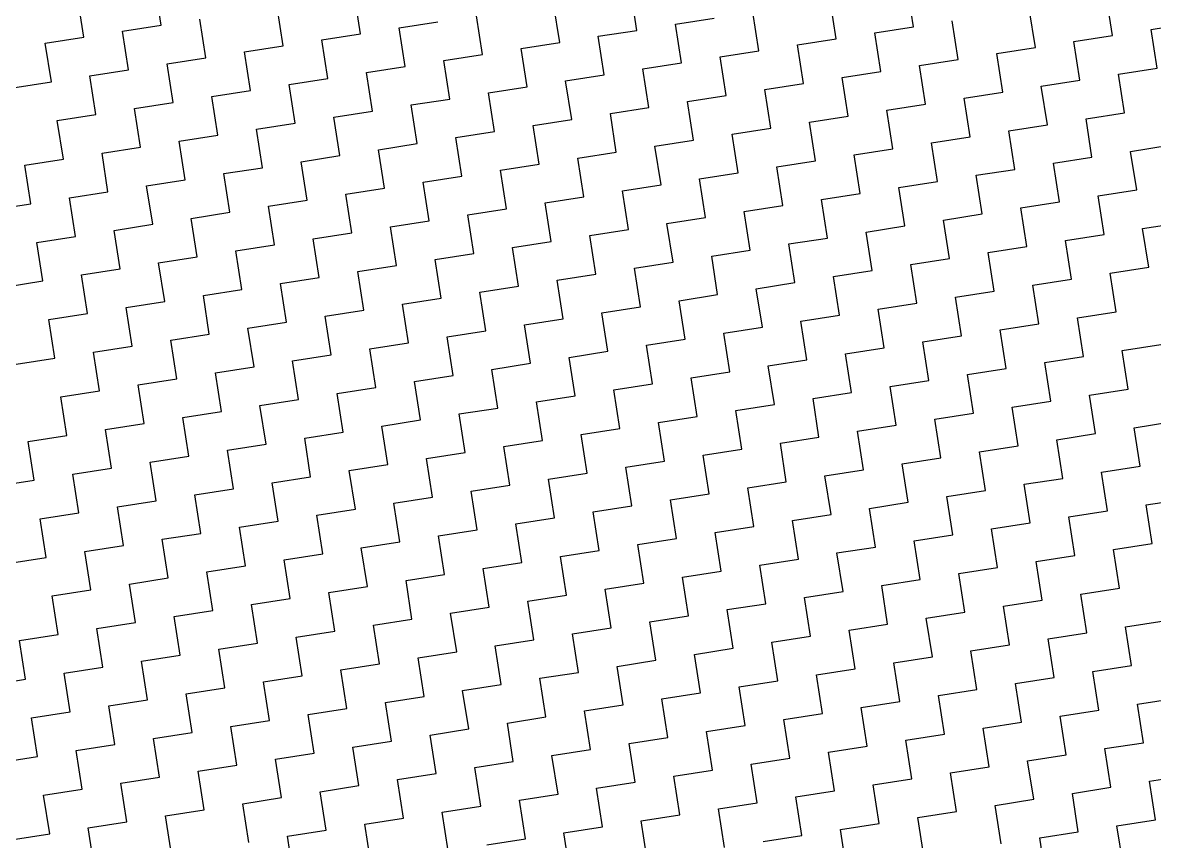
# Model space of a CAD drawing. Header units: metres. Extents: x 288492 to 290465, y 1999120 to 2001541.
# Drawn here: x 289781.5 to 289925, y 1999909.5 to 2000013.4 of the extents above; entities that cross this region are included whole.
import ezdxf

# ---------------------------------------------------------------- set-up
doc = ezdxf.new("R2010")
doc.units = ezdxf.units.M
doc.header["$MEASUREMENT"] = 0
doc.layers.add('POLY_HATCH', color=12, linetype='Continuous')

# ---------------------------------------------------------------- blocks, each defined once
blk = doc.blocks.new('25')
at = {"layer": 'POLY_HATCH', "linetype": 'Continuous'}
for p, q in [((289814.63, 1999982.59), (289813.86, 1999987.65)), ((289804.52, 1999981.06), (289803.75, 1999986.12)), ((289840.68, 1999981.37), (289839.91, 1999986.43)), ((289876.84, 1999981.68), (289876.07, 1999986.74)), ((289913, 1999982), (289912.23, 1999987.05)), ((289830.56, 1999979.84), (289829.8, 1999984.9)), ((289866.73, 1999980.15), (289865.96, 1999985.21)), ((289902.89, 1999980.46), (289902.12, 1999985.52)), ((289939.05, 1999980.77), (289938.28, 1999985.83)), ((289820.45, 1999978.3), (289819.68, 1999983.36)), ((289856.61, 1999978.62), (289855.85, 1999983.67)), ((289881.9, 1999982.45), (289886.95, 1999983.22)), ((289892.78, 1999978.93), (289892.01, 1999983.98)), ((289928.94, 1999979.24), (289928.17, 1999984.3)), ((289809.57, 1999981.83), (289814.63, 1999982.59)), ((289810.34, 1999976.77), (289809.57, 1999981.83)), ((289845.73, 1999982.14), (289850.79, 1999982.91)), ((289846.5, 1999977.08), (289845.73, 1999982.14)), ((289871.78, 1999980.92), (289876.84, 1999981.68)), ((289882.66, 1999977.39), (289881.9, 1999982.45)), ((289907.94, 1999981.23), (289913, 1999982)), ((289918.82, 1999977.71), (289918.06, 1999982.76)), ((289944.11, 1999981.54), (289949.16, 1999982.31)), ((289799.46, 1999980.29), (289804.52, 1999981.06)), ((289800.23, 1999975.24), (289799.46, 1999980.29)), ((289835.62, 1999980.61), (289840.68, 1999981.37)), ((289836.39, 1999975.55), (289835.62, 1999980.61)), ((289861.67, 1999979.38), (289866.73, 1999980.15)), ((289872.55, 1999975.86), (289871.78, 1999980.92)), ((289897.83, 1999979.7), (289902.89, 1999980.46)), ((289908.71, 1999976.17), (289907.94, 1999981.23)), ((289933.99, 1999980.01), (289939.05, 1999980.77)), ((289944.87, 1999976.48), (289944.11, 1999981.54)), ((289825.51, 1999979.07), (289830.56, 1999979.84)), ((289826.27, 1999974.02), (289825.51, 1999979.07)), ((289862.44, 1999974.33), (289861.67, 1999979.38)), ((289887.72, 1999978.16), (289892.78, 1999978.93)), ((289898.6, 1999974.64), (289897.83, 1999979.7)), ((289923.88, 1999978.47), (289928.94, 1999979.24)), ((289934.76, 1999974.95), (289933.99, 1999980.01)), ((289815.4, 1999977.54), (289820.45, 1999978.3)), ((289816.16, 1999972.48), (289815.4, 1999977.54)), ((289851.56, 1999977.85), (289856.61, 1999978.62)), ((289852.32, 1999972.79), (289851.56, 1999977.85)), ((289877.61, 1999976.63), (289882.66, 1999977.39)), ((289888.49, 1999973.11), (289887.72, 1999978.16)), ((289913.77, 1999976.94), (289918.82, 1999977.71)), ((289924.65, 1999973.42), (289923.88, 1999978.47)), ((289805.28, 1999976), (289810.34, 1999976.77)), ((289806.05, 1999970.95), (289805.28, 1999976)), ((289841.44, 1999976.32), (289846.5, 1999977.08)), ((289842.21, 1999971.26), (289841.44, 1999976.32)), ((289867.49, 1999975.09), (289872.55, 1999975.86)), ((289878.37, 1999971.57), (289877.61, 1999976.63)), ((289903.65, 1999975.41), (289908.71, 1999976.17)), ((289914.53, 1999971.88), (289913.77, 1999976.94)), ((289939.82, 1999975.72), (289944.87, 1999976.48)), ((289940.58, 1999970.66), (289939.82, 1999975.72)), ((289795.17, 1999974.47), (289800.23, 1999975.24)), ((289831.33, 1999974.78), (289836.39, 1999975.55)), ((289832.1, 1999969.73), (289831.33, 1999974.78)), ((289857.38, 1999973.56), (289862.44, 1999974.33)), ((289868.26, 1999970.04), (289867.49, 1999975.09)), ((289893.54, 1999973.87), (289898.6, 1999974.64)), ((289904.42, 1999970.35), (289903.65, 1999975.41)), ((289929.7, 1999974.18), (289934.76, 1999974.95)), ((289821.22, 1999973.25), (289826.27, 1999974.02)), ((289821.99, 1999968.19), (289821.22, 1999973.25)), ((289847.27, 1999972.03), (289852.32, 1999972.79)), ((289858.15, 1999968.5), (289857.38, 1999973.56)), ((289883.43, 1999972.34), (289888.49, 1999973.11)), ((289894.31, 1999968.82), (289893.54, 1999973.87)), ((289919.59, 1999972.65), (289924.65, 1999973.42)), ((289930.47, 1999969.13), (289929.7, 1999974.18)), ((289811.11, 1999971.71), (289816.16, 1999972.48)), ((289811.87, 1999966.66), (289811.11, 1999971.71)), ((289837.15, 1999970.49), (289842.21, 1999971.26)), ((289848.03, 1999966.97), (289847.27, 1999972.03)), ((289873.32, 1999970.8), (289878.37, 1999971.57)), ((289884.2, 1999967.28), (289883.43, 1999972.34)), ((289909.48, 1999971.12), (289914.53, 1999971.88)), ((289920.36, 1999967.59), (289919.59, 1999972.65)), ((289800.99, 1999970.18), (289806.05, 1999970.95)), ((289801.76, 1999965.12), (289800.99, 1999970.18)), ((289837.92, 1999965.44), (289837.15, 1999970.49)), ((289863.2, 1999969.27), (289868.26, 1999970.04)), ((289874.08, 1999965.75), (289873.32, 1999970.8)), ((289899.37, 1999969.58), (289904.42, 1999970.35)), ((289910.25, 1999966.06), (289909.48, 1999971.12)), ((289935.53, 1999969.89), (289940.58, 1999970.66)), ((289936.29, 1999964.84), (289935.53, 1999969.89)), ((289827.04, 1999968.96), (289832.1, 1999969.73)), ((289827.81, 1999963.9), (289827.04, 1999968.96)), ((289853.09, 1999967.74), (289858.15, 1999968.5)), ((289863.97, 1999964.21), (289863.2, 1999969.27)), ((289889.25, 1999968.05), (289894.31, 1999968.82)), ((289900.13, 1999964.53), (289899.37, 1999969.58)), ((289925.41, 1999968.36), (289930.47, 1999969.13)), ((289926.18, 1999963.3), (289925.41, 1999968.36)), ((289816.93, 1999967.43), (289821.99, 1999968.19)), ((289817.7, 1999962.37), (289816.93, 1999967.43)), ((289842.98, 1999966.2), (289848.03, 1999966.97)), ((289853.86, 1999962.68), (289853.09, 1999967.74)), ((289879.14, 1999966.52), (289884.2, 1999967.28)), ((289890.02, 1999962.99), (289889.25, 1999968.05)), ((289915.3, 1999966.83), (289920.36, 1999967.59)), ((289916.07, 1999961.77), (289915.3, 1999966.83)), ((289806.82, 1999965.89), (289811.87, 1999966.66)), ((289807.58, 1999960.84), (289806.82, 1999965.89)), ((289832.87, 1999964.67), (289837.92, 1999965.44)), ((289843.74, 1999961.15), (289842.98, 1999966.2)), ((289869.03, 1999964.98), (289874.08, 1999965.75)), ((289879.91, 1999961.46), (289879.14, 1999966.52)), ((289905.19, 1999965.29), (289910.25, 1999966.06)), ((289941.35, 1999965.6), (289946.41, 1999966.37)), ((289942.12, 1999960.55), (289941.35, 1999965.6)), ((289796.7, 1999964.36), (289801.76, 1999965.12)), ((289797.47, 1999959.3), (289796.7, 1999964.36)), ((289822.75, 1999963.14), (289827.81, 1999963.9)), ((289833.63, 1999959.61), (289832.87, 1999964.67)), ((289858.91, 1999963.45), (289863.97, 1999964.21)), ((289869.79, 1999959.92), (289869.03, 1999964.98)), ((289895.08, 1999963.76), (289900.13, 1999964.53)), ((289905.96, 1999960.24), (289905.19, 1999965.29)), ((289931.24, 1999964.07), (289936.29, 1999964.84)), ((289932, 1999959.01), (289931.24, 1999964.07)), ((289812.64, 1999961.6), (289817.7, 1999962.37)), ((289823.52, 1999958.08), (289822.75, 1999963.14)), ((289848.8, 1999961.91), (289853.86, 1999962.68)), ((289859.68, 1999958.39), (289858.91, 1999963.45)), ((289884.96, 1999962.23), (289890.02, 1999962.99)), ((289895.84, 1999958.7), (289895.08, 1999963.76)), ((289921.12, 1999962.54), (289926.18, 1999963.3)), ((289921.89, 1999957.48), (289921.12, 1999962.54)), ((289813.41, 1999956.55), (289812.64, 1999961.6)), ((289838.69, 1999960.38), (289843.74, 1999961.15)), ((289849.57, 1999956.86), (289848.8, 1999961.91)), ((289874.85, 1999960.69), (289879.91, 1999961.46)), ((289885.73, 1999957.17), (289884.96, 1999962.23)), ((289911.01, 1999961), (289916.07, 1999961.77)), ((289911.78, 1999955.95), (289911.01, 1999961)), ((289802.53, 1999960.07), (289807.58, 1999960.84)), ((289803.29, 1999955.01), (289802.53, 1999960.07)), ((289828.58, 1999958.85), (289833.63, 1999959.61)), ((289839.46, 1999955.32), (289838.69, 1999960.38)), ((289864.74, 1999959.16), (289869.79, 1999959.92)), ((289875.62, 1999955.64), (289874.85, 1999960.69)), ((289900.9, 1999959.47), (289905.96, 1999960.24)), ((289901.67, 1999954.41), (289900.9, 1999959.47)), ((289937.06, 1999959.78), (289942.12, 1999960.55)), ((289937.83, 1999954.73), (289937.06, 1999959.78)), ((289792.41, 1999958.53), (289797.47, 1999959.3)), ((289818.46, 1999957.31), (289823.52, 1999958.08)), ((289829.34, 1999953.79), (289828.58, 1999958.85)), ((289854.62, 1999957.62), (289859.68, 1999958.39)), ((289865.5, 1999954.1), (289864.74, 1999959.16)), ((289890.79, 1999957.94), (289895.84, 1999958.7)), ((289891.55, 1999952.88), (289890.79, 1999957.94)), ((289926.95, 1999958.25), (289932, 1999959.01)), ((289927.72, 1999953.19), (289926.95, 1999958.25)), ((289808.35, 1999955.78), (289813.41, 1999956.55)), ((289819.23, 1999952.26), (289818.46, 1999957.31)), ((289844.51, 1999956.09), (289849.57, 1999956.86)), ((289855.39, 1999952.57), (289854.62, 1999957.62)), ((289880.67, 1999956.4), (289885.73, 1999957.17)), ((289916.84, 1999956.71), (289921.89, 1999957.48)), ((289917.6, 1999951.66), (289916.84, 1999956.71)), ((289798.24, 1999954.24), (289803.29, 1999955.01)), ((289809.12, 1999950.72), (289808.35, 1999955.78)), ((289834.4, 1999954.56), (289839.46, 1999955.32)), ((289845.28, 1999951.03), (289844.51, 1999956.09)), ((289870.56, 1999954.87), (289875.62, 1999955.64)), ((289881.44, 1999951.35), (289880.67, 1999956.4)), ((289906.72, 1999955.18), (289911.78, 1999955.95)), ((289907.49, 1999950.12), (289906.72, 1999955.18)), ((289942.88, 1999955.49), (289947.94, 1999956.26)), ((289943.65, 1999950.44), (289942.88, 1999955.49)), ((289799, 1999949.19), (289798.24, 1999954.24)), ((289824.29, 1999953.02), (289829.34, 1999953.79)), ((289835.17, 1999949.5), (289834.4, 1999954.56)), ((289860.45, 1999953.33), (289865.5, 1999954.1)), ((289871.33, 1999949.81), (289870.56, 1999954.87)), ((289896.61, 1999953.65), (289901.67, 1999954.41)), ((289897.38, 1999948.59), (289896.61, 1999953.65)), ((289932.77, 1999953.96), (289937.83, 1999954.73)), ((289933.54, 1999948.9), (289932.77, 1999953.96)), ((289814.17, 1999951.49), (289819.23, 1999952.26)), ((289825.05, 1999947.97), (289824.29, 1999953.02)), ((289850.34, 1999951.8), (289855.39, 1999952.57)), ((289861.21, 1999948.28), (289860.45, 1999953.33)), ((289886.5, 1999952.11), (289891.55, 1999952.88)), ((289887.26, 1999947.06), (289886.5, 1999952.11)), ((289922.66, 1999952.42), (289927.72, 1999953.19)), ((289923.43, 1999947.37), (289922.66, 1999952.42)), ((289804.06, 1999949.96), (289809.12, 1999950.72)), ((289814.94, 1999946.43), (289814.17, 1999951.49)), ((289840.22, 1999950.27), (289845.28, 1999951.03)), ((289851.1, 1999946.74), (289850.34, 1999951.8)), ((289876.38, 1999950.58), (289881.44, 1999951.35)), ((289877.15, 1999945.52), (289876.38, 1999950.58)), ((289912.55, 1999950.89), (289917.6, 1999951.66)), ((289913.31, 1999945.83), (289912.55, 1999950.89)), ((289793.95, 1999948.42), (289799, 1999949.19)), ((289804.83, 1999944.9), (289804.06, 1999949.96)), ((289830.11, 1999948.73), (289835.17, 1999949.5)), ((289840.99, 1999945.21), (289840.22, 1999950.27)), ((289866.27, 1999949.05), (289871.33, 1999949.81)), ((289867.04, 1999943.99), (289866.27, 1999949.05)), ((289902.43, 1999949.36), (289907.49, 1999950.12)), ((289903.2, 1999944.3), (289902.43, 1999949.36)), ((289938.59, 1999949.67), (289943.65, 1999950.44)), ((289939.36, 1999944.61), (289938.59, 1999949.67)), ((289820, 1999947.2), (289825.05, 1999947.97)), ((289830.88, 1999943.68), (289830.11, 1999948.73)), ((289856.16, 1999947.51), (289861.21, 1999948.28)), ((289892.32, 1999947.82), (289897.38, 1999948.59)), ((289893.09, 1999942.77), (289892.32, 1999947.82)), ((289928.48, 1999948.13), (289933.54, 1999948.9)), ((289929.25, 1999943.08), (289928.48, 1999948.13)), ((289809.88, 1999945.67), (289814.94, 1999946.43)), ((289820.76, 1999942.14), (289820, 1999947.2)), ((289846.05, 1999945.98), (289851.1, 1999946.74)), ((289856.93, 1999942.45), (289856.16, 1999947.51)), ((289882.21, 1999946.29), (289887.26, 1999947.06)), ((289882.97, 1999941.23), (289882.21, 1999946.29)), ((289918.37, 1999946.6), (289923.43, 1999947.37)), ((289919.14, 1999941.54), (289918.37, 1999946.6)), ((289799.77, 1999944.13), (289804.83, 1999944.9)), ((289810.65, 1999940.61), (289809.88, 1999945.67)), ((289835.93, 1999944.44), (289840.99, 1999945.21)), ((289846.81, 1999940.92), (289846.05, 1999945.98)), ((289872.09, 1999944.76), (289877.15, 1999945.52)), ((289872.86, 1999939.7), (289872.09, 1999944.76)), ((289908.26, 1999945.07), (289913.31, 1999945.83)), ((289909.02, 1999940.01), (289908.26, 1999945.07)), ((289934.31, 1999943.85), (289939.36, 1999944.61)), ((289800.54, 1999939.08), (289799.77, 1999944.13)), ((289825.82, 1999942.91), (289830.88, 1999943.68)), ((289836.7, 1999939.39), (289835.93, 1999944.44)), ((289861.98, 1999943.22), (289867.04, 1999943.99)), ((289862.75, 1999938.17), (289861.98, 1999943.22)), ((289898.14, 1999943.53), (289903.2, 1999944.3)), ((289898.91, 1999938.48), (289898.14, 1999943.53)), ((289935.07, 1999938.79), (289934.31, 1999943.85)), ((289815.71, 1999941.38), (289820.76, 1999942.14)), ((289826.59, 1999937.85), (289825.82, 1999942.91)), ((289851.87, 1999941.69), (289856.93, 1999942.45)), ((289852.64, 1999936.63), (289851.87, 1999941.69)), ((289888.03, 1999942), (289893.09, 1999942.77)), ((289888.8, 1999936.94), (289888.03, 1999942)), ((289924.19, 1999942.31), (289929.25, 1999943.08)), ((289924.96, 1999937.26), (289924.19, 1999942.31)), ((289805.59, 1999939.84), (289810.65, 1999940.61)), ((289816.47, 1999936.32), (289815.71, 1999941.38)), ((289841.76, 1999940.15), (289846.81, 1999940.92)), ((289842.52, 1999935.1), (289841.76, 1999940.15)), ((289877.92, 1999940.47), (289882.97, 1999941.23)), ((289878.68, 1999935.41), (289877.92, 1999940.47)), ((289914.08, 1999940.78), (289919.14, 1999941.54)), ((289914.85, 1999935.72), (289914.08, 1999940.78)), ((289940.13, 1999939.56), (289945.18, 1999940.32)), ((289795.48, 1999938.31), (289800.54, 1999939.08)), ((289806.36, 1999934.79), (289805.59, 1999939.84)), ((289831.64, 1999938.62), (289836.7, 1999939.39)), ((289867.8, 1999938.93), (289872.86, 1999939.7)), ((289868.57, 1999933.88), (289867.8, 1999938.93)), ((289903.97, 1999939.24), (289909.02, 1999940.01)), ((289904.73, 1999934.19), (289903.97, 1999939.24)), ((289930.02, 1999938.02), (289935.07, 1999938.79)), ((289940.9, 1999934.5), (289940.13, 1999939.56)), ((289821.53, 1999937.09), (289826.59, 1999937.85)), ((289832.41, 1999933.56), (289831.64, 1999938.62)), ((289857.69, 1999937.4), (289862.75, 1999938.17)), ((289858.46, 1999932.34), (289857.69, 1999937.4)), ((289893.85, 1999937.71), (289898.91, 1999938.48)), ((289894.62, 1999932.65), (289893.85, 1999937.71)), ((289919.9, 1999936.49), (289924.96, 1999937.26)), ((289930.78, 1999932.97), (289930.02, 1999938.02)), ((289811.42, 1999935.55), (289816.47, 1999936.32)), ((289822.3, 1999932.03), (289821.53, 1999937.09)), ((289847.58, 1999935.86), (289852.64, 1999936.63)), ((289848.35, 1999930.81), (289847.58, 1999935.86)), ((289883.74, 1999936.18), (289888.8, 1999936.94)), ((289884.51, 1999931.12), (289883.74, 1999936.18)), ((289909.79, 1999934.95), (289914.85, 1999935.72)), ((289920.67, 1999931.43), (289919.9, 1999936.49)), ((289801.3, 1999934.02), (289806.36, 1999934.79)), ((289812.18, 1999930.5), (289811.42, 1999935.55)), ((289837.47, 1999934.33), (289842.52, 1999935.1)), ((289838.23, 1999929.27), (289837.47, 1999934.33)), ((289873.63, 1999934.64), (289878.68, 1999935.41)), ((289874.4, 1999929.59), (289873.63, 1999934.64)), ((289910.56, 1999929.9), (289909.79, 1999934.95)), ((289935.84, 1999933.73), (289940.9, 1999934.5)), ((289802.07, 1999928.96), (289801.3, 1999934.02)), ((289827.35, 1999932.8), (289832.41, 1999933.56)), ((289828.12, 1999927.74), (289827.35, 1999932.8)), ((289863.52, 1999933.11), (289868.57, 1999933.88)), ((289864.28, 1999928.05), (289863.52, 1999933.11)), ((289899.68, 1999933.42), (289904.73, 1999934.19)), ((289900.44, 1999928.36), (289899.68, 1999933.42)), ((289925.73, 1999932.2), (289930.78, 1999932.97)), ((289936.61, 1999928.68), (289935.84, 1999933.73)), ((289817.24, 1999931.26), (289822.3, 1999932.03)), ((289818.01, 1999926.21), (289817.24, 1999931.26)), ((289853.4, 1999931.58), (289858.46, 1999932.34)), ((289854.17, 1999926.52), (289853.4, 1999931.58)), ((289889.56, 1999931.89), (289894.62, 1999932.65)), ((289890.33, 1999926.83), (289889.56, 1999931.89)), ((289915.61, 1999930.67), (289920.67, 1999931.43)), ((289926.49, 1999927.14), (289925.73, 1999932.2)), ((289807.13, 1999929.73), (289812.18, 1999930.5)), ((289843.29, 1999930.04), (289848.35, 1999930.81)), ((289844.06, 1999924.99), (289843.29, 1999930.04)), ((289879.45, 1999930.35), (289884.51, 1999931.12)), ((289880.22, 1999925.3), (289879.45, 1999930.35)), ((289905.5, 1999929.13), (289910.56, 1999929.9)), ((289916.38, 1999925.61), (289915.61, 1999930.67)), ((289941.66, 1999929.44), (289946.72, 1999930.21)), ((289797.02, 1999928.2), (289802.07, 1999928.96)), ((289807.89, 1999924.67), (289807.13, 1999929.73)), ((289833.18, 1999928.51), (289838.23, 1999929.27)), ((289833.94, 1999923.45), (289833.18, 1999928.51)), ((289869.34, 1999928.82), (289874.4, 1999929.59)), ((289870.11, 1999923.76), (289869.34, 1999928.82)), ((289895.39, 1999927.6), (289900.44, 1999928.36)), ((289906.27, 1999924.07), (289905.5, 1999929.13)), ((289931.55, 1999927.91), (289936.61, 1999928.68)), ((289942.43, 1999924.39), (289941.66, 1999929.44)), ((289797.78, 1999923.14), (289797.02, 1999928.2)), ((289823.06, 1999926.97), (289828.12, 1999927.74)), ((289823.83, 1999921.92), (289823.06, 1999926.97)), ((289859.23, 1999927.29), (289864.28, 1999928.05)), ((289859.99, 1999922.23), (289859.23, 1999927.29)), ((289885.27, 1999926.06), (289890.33, 1999926.83)), ((289896.15, 1999922.54), (289895.39, 1999927.6)), ((289921.44, 1999926.38), (289926.49, 1999927.14)), ((289932.32, 1999922.85), (289931.55, 1999927.91)), ((289812.95, 1999925.44), (289818.01, 1999926.21)), ((289813.72, 1999920.38), (289812.95, 1999925.44)), ((289849.11, 1999925.75), (289854.17, 1999926.52)), ((289849.88, 1999920.7), (289849.11, 1999925.75)), ((289886.04, 1999921.01), (289885.27, 1999926.06)), ((289911.32, 1999924.84), (289916.38, 1999925.61)), ((289922.2, 1999921.32), (289921.44, 1999926.38)), ((289802.84, 1999923.91), (289807.89, 1999924.67)), ((289803.61, 1999918.85), (289802.84, 1999923.91)), ((289839, 1999924.22), (289844.06, 1999924.99)), ((289839.77, 1999919.16), (289839, 1999924.22)), ((289875.16, 1999924.53), (289880.22, 1999925.3)), ((289875.93, 1999919.47), (289875.16, 1999924.53)), ((289901.21, 1999923.31), (289906.27, 1999924.07)), ((289912.09, 1999919.79), (289911.32, 1999924.84)), ((289937.37, 1999923.62), (289942.43, 1999924.39)), ((289792.73, 1999922.37), (289797.78, 1999923.14)), ((289828.89, 1999922.68), (289833.94, 1999923.45)), ((289829.65, 1999917.63), (289828.89, 1999922.68)), ((289865.05, 1999923), (289870.11, 1999923.76)), ((289865.82, 1999917.94), (289865.05, 1999923)), ((289891.1, 1999921.77), (289896.15, 1999922.54)), ((289901.98, 1999918.25), (289901.21, 1999923.31)), ((289927.26, 1999922.09), (289932.32, 1999922.85)), ((289938.14, 1999918.56), (289937.37, 1999923.62)), ((289818.77, 1999921.15), (289823.83, 1999921.92)), ((289819.54, 1999916.09), (289818.77, 1999921.15)), ((289854.94, 1999921.46), (289859.99, 1999922.23)), ((289855.7, 1999916.41), (289854.94, 1999921.46)), ((289880.99, 1999920.24), (289886.04, 1999921.01)), ((289891.87, 1999916.72), (289891.1, 1999921.77)), ((289917.15, 1999920.55), (289922.2, 1999921.32)), ((289928.03, 1999917.03), (289927.26, 1999922.09)), ((289808.66, 1999919.62), (289813.72, 1999920.38)), ((289809.43, 1999914.56), (289808.66, 1999919.62)), ((289844.82, 1999919.93), (289849.88, 1999920.7)), ((289845.59, 1999914.87), (289844.82, 1999919.93)), ((289870.87, 1999918.71), (289875.93, 1999919.47)), ((289881.75, 1999915.18), (289880.99, 1999920.24)), ((289907.03, 1999919.02), (289912.09, 1999919.79)), ((289917.91, 1999915.5), (289917.15, 1999920.55)), ((289943.2, 1999919.33), (289948.25, 1999920.1)), ((289798.55, 1999918.08), (289803.61, 1999918.85)), ((289799.32, 1999913.03), (289798.55, 1999918.08)), ((289834.71, 1999918.39), (289839.77, 1999919.16)), ((289835.48, 1999913.34), (289834.71, 1999918.39)), ((289860.76, 1999917.17), (289865.82, 1999917.94)), ((289871.64, 1999913.65), (289870.87, 1999918.71)), ((289896.92, 1999917.48), (289901.98, 1999918.25)), ((289907.8, 1999913.96), (289907.03, 1999919.02)), ((289933.08, 1999917.8), (289938.14, 1999918.56)), ((289943.96, 1999914.27), (289943.2, 1999919.33)), ((289824.6, 1999916.86), (289829.65, 1999917.63)), ((289825.36, 1999911.8), (289824.6, 1999916.86)), ((289861.53, 1999912.12), (289860.76, 1999917.17)), ((289886.81, 1999915.95), (289891.87, 1999916.72)), ((289897.69, 1999912.43), (289896.92, 1999917.48)), ((289922.97, 1999916.26), (289928.03, 1999917.03)), ((289933.85, 1999912.74), (289933.08, 1999917.8)), ((289814.49, 1999915.33), (289819.54, 1999916.09)), ((289815.25, 1999910.27), (289814.49, 1999915.33)), ((289850.65, 1999915.64), (289855.7, 1999916.41)), ((289851.41, 1999910.58), (289850.65, 1999915.64)), ((289876.7, 1999914.42), (289881.75, 1999915.18)), ((289887.58, 1999910.89), (289886.81, 1999915.95)), ((289912.86, 1999914.73), (289917.91, 1999915.5)), ((289923.74, 1999911.21), (289922.97, 1999916.26)), ((289804.37, 1999913.79), (289809.43, 1999914.56)), ((289805.14, 1999908.74), (289804.37, 1999913.79)), ((289840.53, 1999914.11), (289845.59, 1999914.87)), ((289841.3, 1999909.05), (289840.53, 1999914.11)), ((289866.58, 1999912.88), (289871.64, 1999913.65)), ((289877.46, 1999909.36), (289876.7, 1999914.42)), ((289902.74, 1999913.2), (289907.8, 1999913.96)), ((289913.62, 1999909.67), (289912.86, 1999914.73)), ((289938.91, 1999913.51), (289943.96, 1999914.27)), ((289939.67, 1999908.45), (289938.91, 1999913.51)), ((289794.26, 1999912.26), (289799.32, 1999913.03)), ((289830.42, 1999912.57), (289835.48, 1999913.34)), ((289831.19, 1999907.52), (289830.42, 1999912.57)), ((289856.47, 1999911.35), (289861.53, 1999912.12)), ((289867.35, 1999907.83), (289866.58, 1999912.88)), ((289892.63, 1999911.66), (289897.69, 1999912.43)), ((289903.51, 1999908.14), (289902.74, 1999913.2)), ((289928.79, 1999911.97), (289933.85, 1999912.74)), ((289820.31, 1999911.04), (289825.36, 1999911.8)), ((289821.08, 1999905.98), (289820.31, 1999911.04)), ((289846.36, 1999909.82), (289851.41, 1999910.58)), ((289857.24, 1999906.29), (289856.47, 1999911.35)), ((289882.52, 1999910.13), (289887.58, 1999910.89)), ((289893.4, 1999906.6), (289892.63, 1999911.66)), ((289918.68, 1999910.44), (289923.74, 1999911.21)), ((289929.56, 1999906.92), (289928.79, 1999911.97)), ((289810.2, 1999909.5), (289815.25, 1999910.27)), ((289810.96, 1999904.45), (289810.2, 1999909.5)), ((289847.12, 1999904.76), (289846.36, 1999909.82)), ((289872.41, 1999908.59), (289877.46, 1999909.36)), ((289883.29, 1999905.07), (289882.52, 1999910.13)), ((289908.57, 1999908.91), (289913.62, 1999909.67)), ((289919.45, 1999905.38), (289918.68, 1999910.44)), ((289800.08, 1999907.97), (289805.14, 1999908.74)), ((289800.85, 1999902.91), (289800.08, 1999907.97)), ((289836.24, 1999908.28), (289841.3, 1999909.05)), ((289837.01, 1999903.23), (289836.24, 1999908.28)), ((289862.29, 1999907.06), (289867.35, 1999907.83)), ((289873.17, 1999903.54), (289872.41, 1999908.59)), ((289898.46, 1999907.37), (289903.51, 1999908.14)), ((289909.33, 1999903.85), (289908.57, 1999908.91)), ((289934.62, 1999907.68), (289939.67, 1999908.45)), ((289935.38, 1999902.63), (289934.62, 1999907.68)), ((289826.13, 1999906.75), (289831.19, 1999907.52)), ((289826.9, 1999901.69), (289826.13, 1999906.75)), ((289852.18, 1999905.53), (289857.24, 1999906.29)), ((289863.06, 1999902), (289862.29, 1999907.06)), ((289888.34, 1999905.84), (289893.4, 1999906.6)), ((289899.22, 1999902.32), (289898.46, 1999907.37)), ((289924.5, 1999906.15), (289929.56, 1999906.92)), ((289925.27, 1999901.09), (289924.5, 1999906.15)), ((289816.02, 1999905.21), (289821.08, 1999905.98)), ((289816.79, 1999900.16), (289816.02, 1999905.21)), ((289842.07, 1999903.99), (289847.12, 1999904.76)), ((289852.95, 1999900.47), (289852.18, 1999905.53)), ((289878.23, 1999904.3), (289883.29, 1999905.07)), ((289889.11, 1999900.78), (289888.34, 1999905.84)), ((289914.39, 1999904.62), (289919.45, 1999905.38)), ((289805.91, 1999903.68), (289810.96, 1999904.45)), ((289806.67, 1999898.62), (289805.91, 1999903.68)), ((289831.95, 1999902.46), (289837.01, 1999903.23)), ((289842.83, 1999898.94), (289842.07, 1999903.99)), ((289868.12, 1999902.77), (289873.17, 1999903.54)), ((289879, 1999899.25), (289878.23, 1999904.3)), ((289904.28, 1999903.08), (289909.33, 1999903.85)), ((289915.16, 1999899.56), (289914.39, 1999904.62)), ((289940.44, 1999903.39), (289945.5, 1999904.16)), ((289941.21, 1999898.34), (289940.44, 1999903.39)), ((289795.79, 1999902.15), (289800.85, 1999902.91)), ((289796.56, 1999897.09), (289795.79, 1999902.15)), ((289821.84, 1999900.92), (289826.9, 1999901.69)), ((289832.72, 1999897.4), (289831.95, 1999902.46)), ((289858, 1999901.24), (289863.06, 1999902)), ((289868.88, 1999897.71), (289868.12, 1999902.77)), ((289894.17, 1999901.55), (289899.22, 1999902.32)), ((289905.05, 1999898.03), (289904.28, 1999903.08)), ((289930.33, 1999901.86), (289935.38, 1999902.63)), ((289931.09, 1999896.8), (289930.33, 1999901.86)), ((289822.61, 1999895.87), (289821.84, 1999900.92)), ((289847.89, 1999899.7), (289852.95, 1999900.47)), ((289858.77, 1999896.18), (289858, 1999901.24)), ((289884.05, 1999900.01), (289889.11, 1999900.78)), ((289894.93, 1999896.49), (289894.17, 1999901.55)), ((289920.21, 1999900.33), (289925.27, 1999901.09)), ((289920.98, 1999895.27), (289920.21, 1999900.33)), ((289811.73, 1999899.39), (289816.79, 1999900.16)), ((289812.5, 1999894.33), (289811.73, 1999899.39)), ((289837.78, 1999898.17), (289842.83, 1999898.94)), ((289848.66, 1999894.65), (289847.89, 1999899.7)), ((289873.94, 1999898.48), (289879, 1999899.25)), ((289884.82, 1999894.96), (289884.05, 1999900.01)), ((289910.1, 1999898.79), (289915.16, 1999899.56)), ((289910.87, 1999893.74), (289910.1, 1999898.79)), ((289801.62, 1999897.86), (289806.67, 1999898.62)), ((289802.38, 1999892.8), (289801.62, 1999897.86)), ((289827.67, 1999896.64), (289832.72, 1999897.4)), ((289838.55, 1999893.11), (289837.78, 1999898.17)), ((289863.83, 1999896.95), (289868.88, 1999897.71)), ((289874.71, 1999893.42), (289873.94, 1999898.48)), ((289899.99, 1999897.26), (289905.05, 1999898.03)), ((289900.76, 1999892.2), (289899.99, 1999897.26)), ((289936.15, 1999897.57), (289941.21, 1999898.34)), ((289936.92, 1999892.51), (289936.15, 1999897.57)), ((289791.5, 1999896.32), (289796.56, 1999897.09)), ((289817.55, 1999895.1), (289822.61, 1999895.87)), ((289828.43, 1999891.58), (289827.67, 1999896.64)), ((289853.71, 1999895.41), (289858.77, 1999896.18)), ((289864.59, 1999891.89), (289863.83, 1999896.95)), ((289889.88, 1999895.73), (289894.93, 1999896.49)), ((289926.04, 1999896.04), (289931.09, 1999896.8)), ((289926.8, 1999890.98), (289926.04, 1999896.04)), ((289807.44, 1999893.57), (289812.5, 1999894.33)), ((289818.32, 1999890.05), (289817.55, 1999895.1)), ((289843.6, 1999893.88), (289848.66, 1999894.65)), ((289854.48, 1999890.36), (289853.71, 1999895.41)), ((289879.76, 1999894.19), (289884.82, 1999894.96)), ((289890.64, 1999890.67), (289889.88, 1999895.73)), ((289915.93, 1999894.5), (289920.98, 1999895.27)), ((289916.69, 1999889.45), (289915.93, 1999894.5)), ((289797.33, 1999892.03), (289802.38, 1999892.8)), ((289808.21, 1999888.51), (289807.44, 1999893.57)), ((289833.49, 1999892.35), (289838.55, 1999893.11)), ((289844.37, 1999888.82), (289843.6, 1999893.88)), ((289869.65, 1999892.66), (289874.71, 1999893.42)), ((289880.53, 1999889.14), (289879.76, 1999894.19)), ((289905.81, 1999892.97), (289910.87, 1999893.74)), ((289906.58, 1999887.91), (289905.81, 1999892.97)), ((289941.97, 1999893.28), (289947.03, 1999894.05)), ((289942.74, 1999888.22), (289941.97, 1999893.28)), ((289798.09, 1999886.98), (289797.33, 1999892.03)), ((289823.38, 1999890.81), (289828.43, 1999891.58)), ((289834.26, 1999887.29), (289833.49, 1999892.35)), ((289859.54, 1999891.12), (289864.59, 1999891.89)), ((289870.42, 1999887.6), (289869.65, 1999892.66)), ((289895.7, 1999891.44), (289900.76, 1999892.2)), ((289896.47, 1999886.38), (289895.7, 1999891.44)), ((289931.86, 1999891.75), (289936.92, 1999892.51)), ((289932.63, 1999886.69), (289931.86, 1999891.75)), ((289813.26, 1999889.28), (289818.32, 1999890.05)), ((289824.14, 1999885.76), (289823.38, 1999890.81)), ((289849.42, 1999889.59), (289854.48, 1999890.36)), ((289860.3, 1999886.07), (289859.54, 1999891.12)), ((289885.59, 1999889.9), (289890.64, 1999890.67)), ((289886.35, 1999884.85), (289885.59, 1999889.9)), ((289921.75, 1999890.21), (289926.8, 1999890.98)), ((289922.52, 1999885.16), (289921.75, 1999890.21)), ((289803.15, 1999887.74), (289808.21, 1999888.51)), ((289814.03, 1999884.22), (289813.26, 1999889.28)), ((289839.31, 1999888.06), (289844.37, 1999888.82)), ((289850.19, 1999884.53), (289849.42, 1999889.59)), ((289875.47, 1999888.37), (289880.53, 1999889.14)), ((289876.24, 1999883.31), (289875.47, 1999888.37)), ((289911.64, 1999888.68), (289916.69, 1999889.45)), ((289912.4, 1999883.62), (289911.64, 1999888.68)), ((289793.04, 1999886.21), (289798.09, 1999886.98)), ((289803.92, 1999882.69), (289803.15, 1999887.74)), ((289829.2, 1999886.52), (289834.26, 1999887.29)), ((289840.08, 1999883), (289839.31, 1999888.06)), ((289865.36, 1999886.83), (289870.42, 1999887.6)), ((289901.52, 1999887.15), (289906.58, 1999887.91)), ((289902.29, 1999882.09), (289901.52, 1999887.15)), ((289937.68, 1999887.46), (289942.74, 1999888.22)), ((289938.45, 1999882.4), (289937.68, 1999887.46)), ((289819.09, 1999884.99), (289824.14, 1999885.76)), ((289829.97, 1999881.47), (289829.2, 1999886.52)), ((289855.25, 1999885.3), (289860.3, 1999886.07)), ((289866.13, 1999881.78), (289865.36, 1999886.83)), ((289891.41, 1999885.61), (289896.47, 1999886.38)), ((289892.18, 1999880.56), (289891.41, 1999885.61)), ((289927.57, 1999885.92), (289932.63, 1999886.69)), ((289928.34, 1999880.87), (289927.57, 1999885.92)), ((289808.97, 1999883.46), (289814.03, 1999884.22)), ((289819.85, 1999879.93), (289819.09, 1999884.99)), ((289845.14, 1999883.77), (289850.19, 1999884.53)), ((289856.02, 1999880.24), (289855.25, 1999885.3)), ((289881.3, 1999884.08), (289886.35, 1999884.85)), ((289882.06, 1999879.02), (289881.3, 1999884.08)), ((289917.46, 1999884.39), (289922.52, 1999885.16)), ((289918.23, 1999879.33), (289917.46, 1999884.39)), ((289943.51, 1999883.17), (289948.56, 1999883.94)), ((289798.86, 1999881.92), (289803.92, 1999882.69)), ((289809.74, 1999878.4), (289808.97, 1999883.46)), ((289835.02, 1999882.23), (289840.08, 1999883)), ((289845.9, 1999878.71), (289845.14, 1999883.77)), ((289871.18, 1999882.54), (289876.24, 1999883.31)), ((289871.95, 1999877.49), (289871.18, 1999882.54)), ((289907.35, 1999882.86), (289912.4, 1999883.62)), ((289908.11, 1999877.8), (289907.35, 1999882.86)), ((289944.27, 1999878.11), (289943.51, 1999883.17)), ((289799.63, 1999876.86), (289798.86, 1999881.92)), ((289824.91, 1999880.7), (289829.97, 1999881.47)), ((289835.79, 1999877.18), (289835.02, 1999882.23)), ((289861.07, 1999881.01), (289866.13, 1999881.78)), ((289861.84, 1999875.95), (289861.07, 1999881.01)), ((289897.23, 1999881.32), (289902.29, 1999882.09)), ((289898, 1999876.27), (289897.23, 1999881.32)), ((289933.4, 1999881.63), (289938.45, 1999882.4)), ((289934.16, 1999876.58), (289933.4, 1999881.63)), ((289814.8, 1999879.17), (289819.85, 1999879.93)), ((289825.68, 1999875.64), (289824.91, 1999880.7)), ((289850.96, 1999879.48), (289856.02, 1999880.24)), ((289851.73, 1999874.42), (289850.96, 1999879.48)), ((289887.12, 1999879.79), (289892.18, 1999880.56)), ((289887.89, 1999874.73), (289887.12, 1999879.79)), ((289923.28, 1999880.1), (289928.34, 1999880.87)), ((289924.05, 1999875.04), (289923.28, 1999880.1)), ((289804.68, 1999877.63), (289809.74, 1999878.4)), ((289815.56, 1999874.11), (289814.8, 1999879.17)), ((289840.85, 1999877.94), (289845.9, 1999878.71)), ((289877.01, 1999878.26), (289882.06, 1999879.02)), ((289877.77, 1999873.2), (289877.01, 1999878.26)), ((289913.17, 1999878.57), (289918.23, 1999879.33)), ((289913.94, 1999873.51), (289913.17, 1999878.57)), ((289939.22, 1999877.35), (289944.27, 1999878.11)), ((289794.57, 1999876.1), (289799.63, 1999876.86)), ((289805.45, 1999872.58), (289804.68, 1999877.63)), ((289830.73, 1999876.41), (289835.79, 1999877.18)), ((289841.61, 1999872.89), (289840.85, 1999877.94)), ((289866.89, 1999876.72), (289871.95, 1999877.49)), ((289867.66, 1999871.67), (289866.89, 1999876.72)), ((289903.06, 1999877.03), (289908.11, 1999877.8)), ((289903.82, 1999871.98), (289903.06, 1999877.03)), ((289929.11, 1999875.81), (289934.16, 1999876.58)), ((289939.99, 1999872.29), (289939.22, 1999877.35)), ((289831.5, 1999871.35), (289830.73, 1999876.41)), ((289856.78, 1999875.19), (289861.84, 1999875.95)), ((289892.94, 1999875.5), (289898, 1999876.27)), ((289929.87, 1999870.76), (289929.11, 1999875.81))]:
    blk.add_line(p, q, dxfattribs=at)

msp = doc.modelspace()

# ---------------------------------------------------------------- block references
at = {"xscale": 0.9698261639439751, "yscale": 0.9698261639439751, "zscale": 0.9698261639439751, "rotation": 0.222768048152709}
msp.add_blockref('25', (16272.72, 59299.43), dxfattribs=at)

doc.saveas('drawing.dxf')
